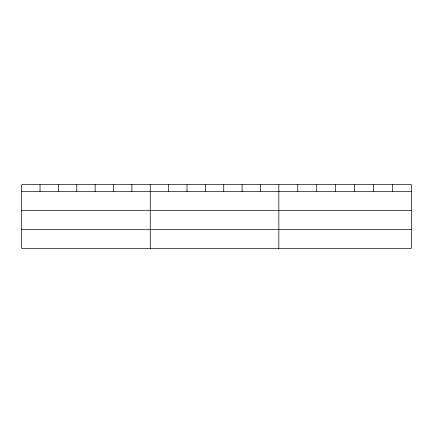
<?xml version="1.0" encoding="UTF-8"?>
<svg xmlns="http://www.w3.org/2000/svg" width="433" height="433" viewBox="0 0 433 433"><rect width="100%" height="100%" fill="white"/><g stroke="black" fill="none" stroke-linecap="round" stroke-linejoin="round"><path stroke-width="0.65" d="M411.35 210.324L411.35 184.599L21.65 184.599L21.65 248.401L411.35 248.401L411.35 210.324L21.65 210.324M21.65 191.57L411.35 191.57M21.65 229.647L411.35 229.647M392.422 184.599L392.422 191.57M373.495 184.599L373.495 191.57M354.567 184.599L354.567 191.57M335.635 184.599L335.635 191.57M316.707 184.599L316.707 191.57M297.78 184.599L297.78 191.57M278.852 184.599L278.852 248.401M260.482 184.599L260.482 191.57M242.107 184.599L242.107 191.57M223.737 184.599L223.737 191.57M205.366 184.599L205.366 191.57M186.996 184.599L186.996 191.57M168.621 184.599L168.621 191.57M150.251 184.599L150.251 248.401M131.881 184.599L131.881 191.57M113.506 184.599L113.506 191.57M95.136 184.599L95.136 191.57M76.765 184.599L76.765 191.57M58.395 184.599L58.395 191.57M40.02 184.599L40.02 191.57"/></g></svg>
